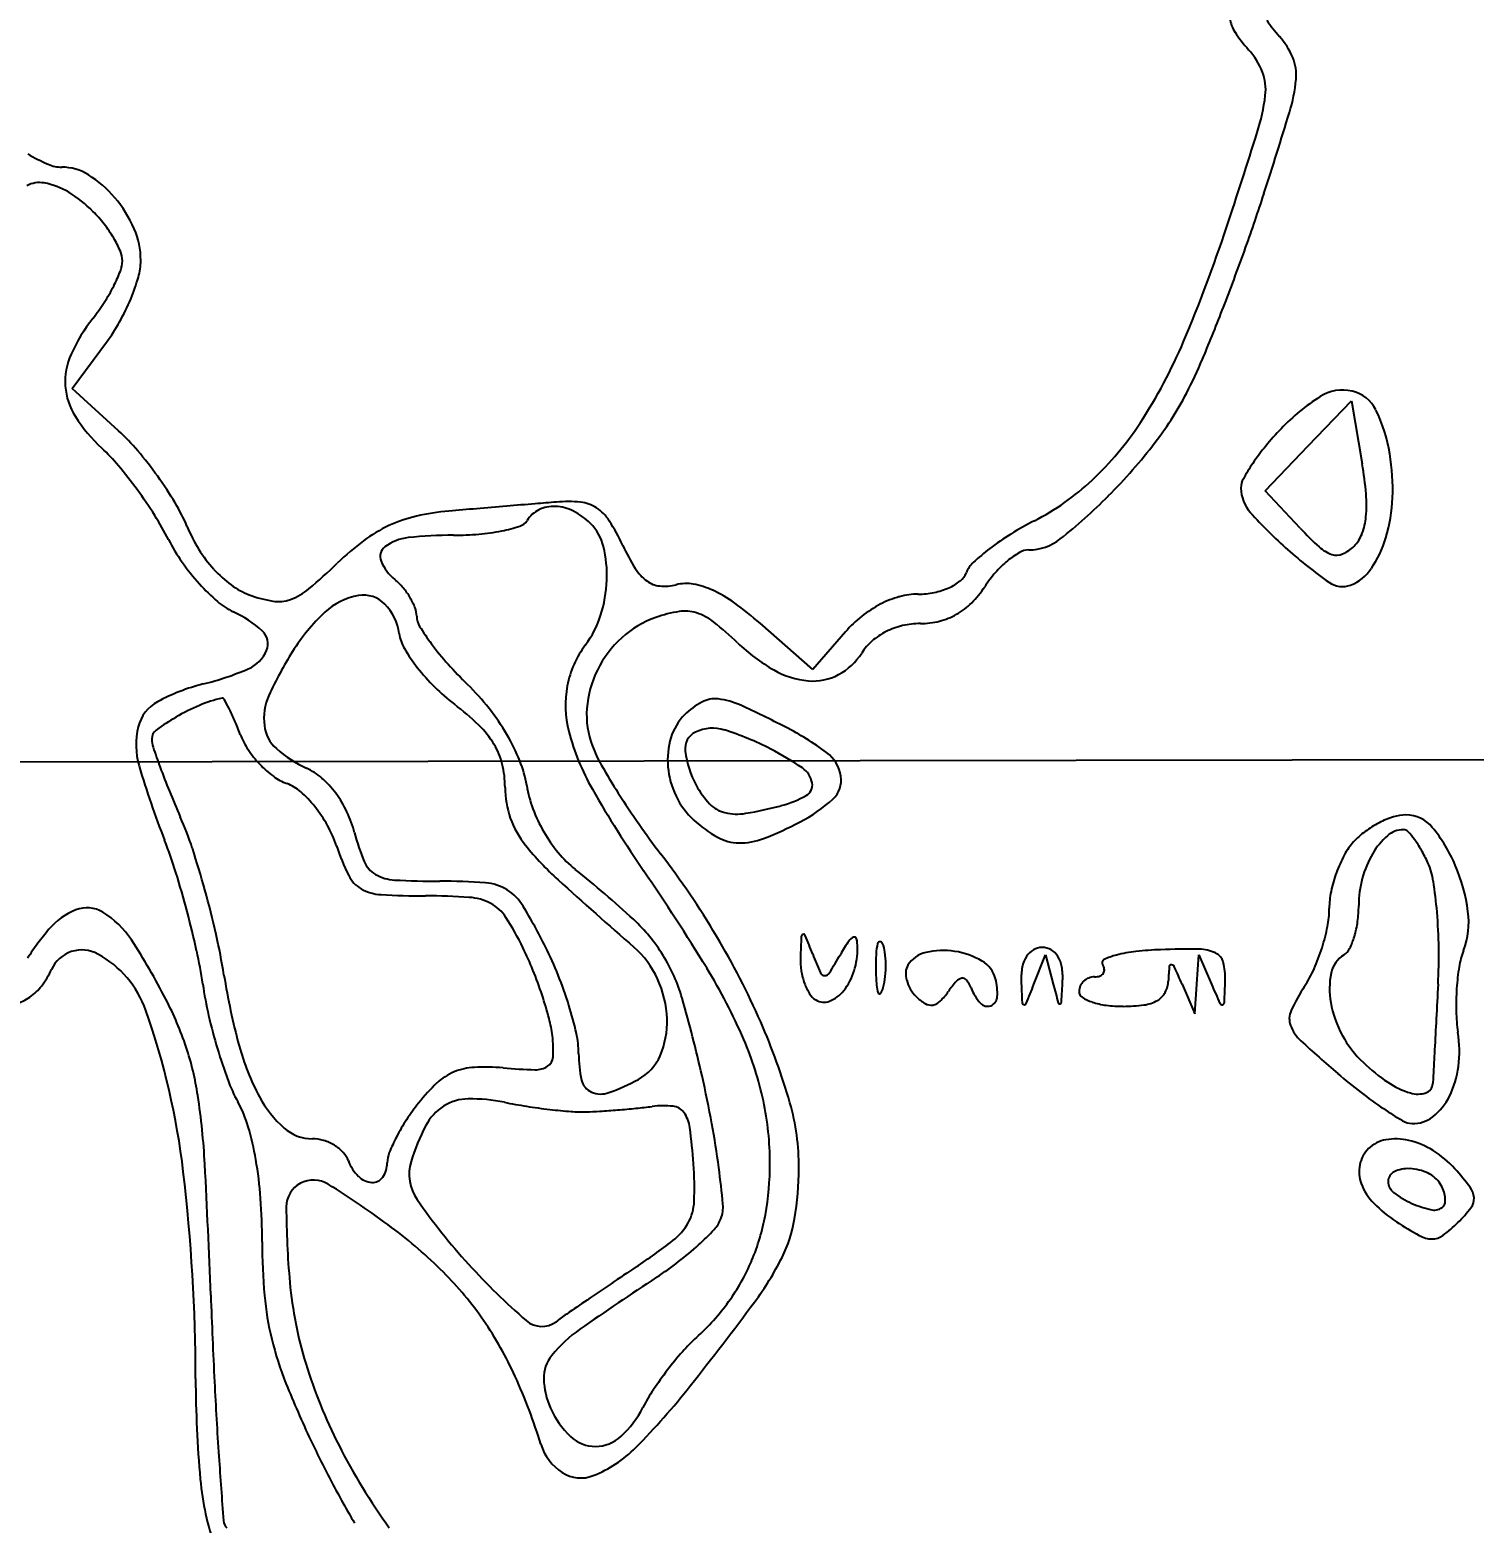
# Model space of a CAD drawing. Header units: millimetres. Extents: x 56222 to 3066687, y -650199 to -121287.
# Drawn here: x 135250.62 to 135257.06, y -182848.84 to -182842.18 of the extents above; entities that cross this region are included whole.
import ezdxf
from ezdxf import colors
from ezdxf.entities.mleader import LeaderData, LeaderLine
from ezdxf.math import Vec2, Vec3

# ---------------------------------------------------------------- set-up
doc = ezdxf.new("R2010")
doc.units = ezdxf.units.MM
doc.header["$MEASUREMENT"] = 0
doc.layers.add('Text', color=7, linetype='Continuous', lineweight=15)
doc.styles.add('style4', font='ARIALN.TTF')

msp = doc.modelspace()

# ---------------------------------------------------------------- linework, layer by layer
for p, q in [((135250.8098, -182843.7806), (135250.9625, -182843.5741)), ((135251.0159, -182843.9689), (135250.8098, -182843.7806)), ((135256.3192, -182844.0358), (135256.5115, -182843.835)), ((135256.5115, -182843.835), (135256.5599, -182844.1167)), ((135256.127, -182844.2365), (135256.3192, -182844.0358)), ((135256.2827, -182844.4024), (135256.127, -182844.2365)), ((135254.1106, -182845.0329), (135253.876, -182844.8269)), ((135254.2567, -182844.8648), (135254.1106, -182845.0329)), ((135255.0967, -182846.4353), (135255.1488, -182846.3041)), ((135255.1488, -182846.3041), (135255.1829, -182846.4353)), ((135255.8226, -182846.4353), (135255.8318, -182846.3041)), ((135255.8318, -182846.3041), (135255.8882, -182846.4353)), ((135255.757, -182846.4353), (135255.8134, -182846.5666)), ((135255.8134, -182846.5666), (135255.8226, -182846.4353))]:
    msp.add_line(p, q)
for centre, radius, start, end in [((135256.1196, -182842.1093), 0.1516, 188.10405, 213.55286), ((135256.6455, -182841.8003), 0.6131, 213.58338, 222.14465), ((135256.5384, -182841.8315), 0.6541, 213.5528, 222.14474), ((135255.9465, -182842.4329), 0.3296, 22.71068, 42.14476), ((135255.8126, -182842.4883), 0.3247, 21.35363, 42.14474), ((135256.0667, -182842.3826), 0.1993, 354.38871, 22.71072), ((135255.9159, -182842.4479), 0.2138, 352.92644, 21.35361), ((135255.5006, -182842.327), 0.7681, 343.08063, 354.38873), ((135255.2102, -182842.3604), 0.9249, 342.47858, 352.92644), ((135236.0099, -182836.3981), 21.1406, 342.05503, 343.08062), ((135227.018, -182833.4598), 30.4888, 341.64203, 342.47854), ((135251.0945, -182841.8998), 0.9647, 239.97491, 246.01042), ((135250.7628, -182842.645), 0.149, 246.01044, 269.99996), ((135250.7628, -182843.0198), 0.2257, 57.8476, 90), ((135250.6635, -182842.982), 0.1194, 79.85867, 118.24188), ((135250.6287, -182843.1767), 0.3173, 58.55099, 79.85864), ((135250.6133, -182843.2576), 0.5066, 40.27333, 57.84763), ((135250.4912, -182843.4016), 0.5809, 45.00003, 58.55094), ((135250.5755, -182843.2896), 0.5562, 23.47144, 40.2734), ((135247.9334, -182840.2596), 8.6075, 340.3617, 342.0551), ((135250.4665, -182843.4263), 0.6158, 37.94013, 44.99994), ((135250.4804, -182843.4154), 0.5981, 30.72421, 37.94018), ((135250.7592, -182843.2099), 0.356, 0.00003, 23.47146), ((135249.452, -182840.9043), 6.8519, 337.09993, 341.64198), ((135250.5697, -182843.3624), 0.4943, 23.12196, 30.72416), ((135250.9227, -182843.2116), 0.1104, 0.00006, 23.12195), ((135250.9079, -182843.2116), 0.1253, 338.72847, 360), ((135250.8448, -182843.2099), 0.2703, 343.89024, 359.99998), ((135246.07, -182839.5947), 10.5859, 338.91163, 340.36166), ((135250.3537, -182842.9959), 0.7199, 332.89632, 338.72846), ((135250.2314, -182842.9333), 0.8574, 327.21126, 332.89636), ((135250.2494, -182843.0379), 0.89, 337.25973, 343.89021), ((135250.1802, -182842.9003), 0.9183, 321.81139, 327.21132), ((135250.1373, -182842.9909), 1.0116, 330.86101, 337.25974), ((135247.049, -182839.9722), 9.5366, 337.44848, 338.91157), ((135251.5212, -182843.9552), 0.788, 141.81142, 155.42239), ((135250.2848, -182843.0731), 0.8427, 323.52328, 330.86105), ((135253.6665, -182842.6846), 2.2767, 326.77186, 337.09988), ((135251.0713, -182843.7494), 0.2933, 155.42245, 183.88189), ((135253.6863, -182842.7284), 2.3498, 333.30476, 337.4484), ((135251.0647, -182843.7499), 0.2866, 183.8819, 212.75107), ((135254.4653, -182843.1201), 1.4779, 322.48227, 333.30473), ((135256.4729, -182843.9739), 0.1867, 77.00538, 122.5346), ((135256.4794, -182843.9456), 0.1577, 26.1176, 77.00533), ((135256.881, -182844.6137), 0.9455, 122.53457, 136.22707), ((135255.9964, -182844.1824), 0.6956, 9.18317, 26.11756), ((135251.446, -182843.5046), 0.74, 212.75115, 226.97316), ((135254.3805, -182843.1523), 1.4232, 313.26088, 326.77182), ((135250.3542, -182844.6935), 0.9813, 40.33873, 47.59271), ((135257.1709, -182844.8914), 1.347, 136.22699, 140.61599), ((135250.3461, -182844.683), 0.8719, 39.84929, 46.97321), ((135249.761, -182845.1972), 1.7595, 35.65372, 40.33872), ((135253.6692, -182842.5089), 2.4815, 315.14132, 322.48229), ((135256.9347, -182844.6975), 1.0414, 140.61604, 145.93878), ((135255.7033, -182844.2298), 0.9925, 357.82864, 9.18315), ((135249.4033, -182845.4699), 2.1, 36.1552, 39.84932), ((135256.8045, -182844.6094), 0.8842, 145.93876, 151.14147), ((135254.9182, -182844.3984), 1.6656, 5.08511, 9.73414), ((135249.7901, -182845.1763), 1.7237, 30.94355, 35.65375), ((135254.5922, -182843.3773), 1.1142, 297.02893, 313.2609), ((135256.1051, -182844.224), 0.0857, 151.14146, 180.00002), ((135249.3299, -182845.5235), 2.1909, 32.4966, 36.1552), ((135253.6792, -182842.5188), 2.4675, 308.46823, 315.1413), ((135256.1826, -182844.224), 0.1631, 179.99996, 221.9317), ((135256.0398, -182844.2986), 0.5396, 354.31405, 5.08505), ((135255.979, -182844.2403), 0.7166, 343.33421, 357.82856), ((135250.065, -182845.0553), 1.3194, 27.14752, 32.4966), ((135250.5717, -182844.7078), 0.8124, 22.67644, 30.94361), ((135252.5761, -182845.3531), 1.0304, 94.85006, 103.03895), ((135267.7931, -183024.6895), 181.0111, 94.81105, 94.850011), ((135274.7791, -183107.6949), 264.31, 94.781665, 94.811), ((135273.1426, -183088.1281), 244.6749, 94.751917, 94.781711), ((135252.9459, -182844.4357), 0.1276, 115.89442, 148.28249), ((135259.495, -182923.9508), 79.9314, 94.683436, 94.751961), ((135252.9561, -182844.4567), 0.1509, 87.33702, 115.8944), ((135252.9538, -182844.5065), 0.2008, 63.17449, 87.33695), ((135253.0171, -182844.8783), 0.5939, 84.346, 94.68339), ((135252.9119, -182844.5894), 0.2936, 45.00001, 63.17454), ((135253.0599, -182844.4455), 0.159, 56.7999, 84.34607), ((135253.0426, -182844.472), 0.1907, 32.34709, 56.79985), ((135257.5863, -182842.9631), 2.0501, 221.93169, 228.51087), ((135251.982, -182844.1185), 0.7161, 202.67643, 211.93978), ((135252.4943, -182844.9761), 0.6451, 115.02592, 126.7334), ((135252.4835, -182844.9529), 0.6195, 103.03891, 115.02593), ((135252.5786, -182843.6866), 0.7428, 281.30992, 287.72354), ((135252.7865, -182844.3372), 0.0598, 287.72349, 328.28249), ((135252.9635, -182844.5378), 0.2207, 13.82357, 44.99995), ((135252.359, -182844.905), 0.9999, 25.18037, 32.34711), ((135255.7524, -182845.6514), 1.4387, 117.02893, 121.81816), ((135257.3922, -182843.3601), 1.5223, 223.21187, 227.7294), ((135256.2774, -182844.3222), 0.3008, 339.40469, 354.31399), ((135251.997, -182844.0646), 0.8519, 207.14757, 215.05468), ((135252.8243, -182845.4182), 1.1968, 126.73341, 134.10506), ((135252.3297, -182844.6534), 0.2095, 96.12353, 127.02947), ((135252.5093, -182846.3282), 1.8939, 90.00002, 96.12348), ((135252.5093, -182843.0998), 1.3345, 269.99999, 274.86001), ((135252.5449, -182843.518), 0.9147, 274.85993, 281.30996), ((135254.2039, -182844.0376), 1.0388, 205.18038, 211.6366), ((135255.6186, -182845.4357), 1.1848, 121.81812, 127.35778), ((135255.0734, -182844.2735), 0.2263, 270.00006, 308.46816), ((135256.4133, -182844.3733), 0.1557, 314.99998, 339.4047), ((135256.1863, -182844.3023), 0.5002, 325.91778, 343.33418), ((135251.9006, -182844.1692), 0.6202, 211.93968, 222.25764), ((135252.2357, -182844.5288), 0.0535, 127.02945, 203.21797), ((135252.6599, -182844.6125), 0.5333, 357.69442, 13.82355), ((135255.5018, -182845.2827), 0.9923, 127.35771, 132.90996), ((135255.2236, -182844.8402), 0.3809, 120.2181, 129.91615), ((135255.0734, -182844.5822), 0.0823, 89.99997, 120.21812), ((135257.6697, -182842.8688), 2.176, 228.51091, 234.6685), ((135256.4758, -182844.3682), 0.1598, 227.7294, 251.39835), ((135256.4462, -182844.4562), 0.067, 251.39844, 293.38159), ((135256.408, -182844.368), 0.1631, 293.38158, 315.00002), ((135252.1484, -182843.9584), 1.0368, 215.05467, 221.87887), ((135251.8352, -182844.2287), 0.5318, 222.25761, 233.38784), ((135250.2997, -182842.8135), 2.4305, 310.08168, 314.10503), ((135252.3868, -182844.464), 0.2179, 203.21802, 230.30982), ((135253.4887, -182844.4782), 0.1988, 211.63657, 233.61544), ((135254.7157, -182844.5706), 0.0855, 308.17337, 339.00638), ((135254.9087, -182844.6447), 0.1213, 132.90995, 159.00642), ((135255.3526, -182844.9753), 0.5683, 138.81353, 146.7662), ((135255.2932, -182844.9233), 0.4893, 129.91613, 138.81359), ((135256.4375, -182844.4723), 0.1969, 290.99357, 325.91773), ((135252.0575, -182844.0399), 0.9147, 221.8789, 228.96207), ((135251.7168, -182844.388), 0.3333, 233.38782, 249.18327), ((135251.6923, -182844.4684), 0.2676, 289.70494, 310.0816), ((135252.0595, -182844.8583), 0.2945, 40.04447, 50.30982), ((135252.0263, -182844.8863), 0.338, 30.78536, 40.04436), ((135252.5877, -182844.6096), 0.6055, 342.48392, 357.69444), ((135253.4393, -182844.5452), 0.1155, 233.61548, 264.64901), ((135253.4493, -182844.4392), 0.222, 264.64897, 283.68798), ((135253.5458, -182844.8356), 0.186, 79.95003, 103.6879), ((135253.5163, -182845.0018), 0.3548, 65.31157, 79.94996), ((135253.4193, -182845.213), 0.5872, 54.19872, 65.31157), ((135254.5892, -182844.3806), 0.3152, 281.42458, 293.97812), ((135254.619, -182844.4477), 0.2418, 293.9781, 308.1734), ((135254.5044, -182844.4196), 0.4458, 314.90646, 326.76618), ((135256.4711, -182844.5598), 0.1032, 234.66853, 290.99358), ((135251.6494, -182844.5087), 0.2931, 228.96205, 245.50458), ((135251.7885, -182844.1994), 0.5351, 249.18323, 260.87448), ((135251.7289, -182844.5705), 0.1592, 260.87448, 289.70485), ((135252.1342, -182844.9887), 0.2895, 99.53737, 133.20956), ((135252.1081, -182844.8337), 0.1323, 44.16961, 99.5374), ((135252.0342, -182844.9055), 0.2354, 8.10386, 44.16971), ((135252.0661, -182844.8625), 0.2916, 20.99438, 30.78531), ((135252.8778, -182845.9637), 1.5128, 48.71651, 54.19867), ((135254.6448, -182845.1921), 0.507, 117.41104, 128.52595), ((135254.6188, -182845.1419), 0.4505, 105.62228, 117.41114), ((135254.5808, -182845.0061), 0.3094, 89.99997, 105.62229), ((135254.5808, -182844.3393), 0.3574, 269.99999, 281.42469), ((135254.5923, -182844.5077), 0.3213, 299.74799, 314.90648), ((135251.321, -182845.2295), 0.4989, 47.67307, 65.50458), ((135252.5484, -182845.4297), 0.8945, 133.20963, 147.73686), ((135252.2404, -182844.7957), 0.1049, 0.00004, 20.99434), ((135252.43, -182844.7957), 0.0847, 180, 211.94723), ((135252.7531, -182844.6618), 0.4321, 322.89751, 342.48403), ((135253.5598, -182845.2227), 0.4475, 109.3758, 132.18777), ((135253.6016, -182845.3415), 0.5736, 98.73268, 109.37585), ((135253.5408, -182844.9454), 0.1728, 72.72486, 98.73264), ((135253.5212, -182845.0082), 0.2385, 51.67534, 72.72487), ((135254.6711, -182845.2251), 0.5492, 128.52589, 138.99342), ((135254.602, -182844.5247), 0.3017, 284.04728, 299.74784), ((135251.6049, -182844.9178), 0.0773, 337.40527, 47.67308), ((135252.4491, -182844.8464), 0.1837, 188.10397, 210.27788), ((135253.3322, -182844.2331), 1.1479, 211.94714, 216.69742), ((135252.7483, -182845.986), 1.4849, 46.22707, 51.67533), ((135254.5753, -182845.1384), 0.3072, 116.64891, 130.75494), ((135254.5876, -182845.1631), 0.3348, 103.15252, 116.64885), ((135254.5903, -182845.1745), 0.3466, 90.00003, 103.1526), ((135254.5903, -182844.4779), 0.35, 270.00006, 284.04718), ((135252.9474, -182844.5555), 0.7607, 210.27786, 217.9936), ((135253.466, -182844.1333), 1.3148, 216.69749, 221.74192), ((135253.4477, -182845.1872), 0.4388, 142.89755, 169.26454), ((135253.5835, -182845.2488), 0.4828, 132.1877, 153.74004), ((135254.3592, -182844.3047), 0.8435, 226.22697, 239.92815), ((135254.5279, -182845.0835), 0.2347, 130.75495, 148.0148), ((135251.5347, -182844.8886), 0.1533, 293.02413, 337.40533), ((135253.138, -182845.8019), 1.5918, 147.73688, 155.74769), ((135253.8344, -182843.8046), 1.8085, 221.74192, 225.71395), ((135254.0973, -182844.8146), 0.2729, 298.02185, 328.01475), ((135251.0604, -182843.7726), 1.366, 284.13337, 293.02419), ((135253.0676, -182844.4616), 0.9132, 217.99355, 225.31483), ((135253.5671, -182845.2407), 0.4646, 153.74006, 175.75617), ((135254.1217, -182844.7148), 0.3696, 239.92815, 265.31198), ((135254.1114, -182844.8409), 0.2431, 265.31207, 298.02176), ((135251.6085, -182845.9491), 0.8785, 104.13348, 118.46575), ((135253.0641, -182844.4652), 0.9082, 225.3148, 232.66584), ((135251.7945, -182845.896), 1.1129, 38.30027, 45.71405), ((135253.4745, -182845.1923), 0.4661, 169.26459, 194.46617), ((135251.2726, -182845.3295), 0.1737, 118.46573, 166.06001), ((135251.7364, -182846.0443), 0.9243, 112.8951, 120.18479), ((135251.6156, -182845.7585), 0.6141, 102.99116, 112.8951), ((135251.4795, -182845.1684), 0.00854, 28.81393, 102.99087), ((135250.4058, -182845.7591), 1.234, 26.63444, 28.81413), ((135250.6834, -182845.6198), 0.9234, 23.03686, 26.63428), ((135251.9185, -182845.2525), 0.2542, 155.74763, 186.82571), ((135251.7609, -182846.1738), 1.2406, 46.05734, 52.66583), ((135251.8696, -182845.8367), 1.0173, 30.36975, 38.30022), ((135253.4936, -182845.2353), 0.3909, 175.75623, 200.81674), ((135253.7675, -182845.4628), 0.3226, 117.9008, 134.99998), ((135253.6749, -182845.288), 0.1248, 83.16093, 117.9008), ((135253.65, -182845.4957), 0.334, 65.31806, 83.16095), ((135251.5388, -182850.0897), 5.3899, 62.97104, 65.31802), ((135251.7571, -182846.0799), 0.9655, 120.18476, 126.37235), ((135249.9136, -182845.9472), 1.76, 20.81677, 23.0368), ((135253.7115, -182845.4068), 0.2434, 135.00002, 163.24235), ((135251.4274, -182845.3679), 0.3332, 166.05996, 196.52965), ((135251.2138, -182845.3423), 0.0495, 126.37232, 179.99995), ((135251.2809, -182845.3423), 0.1165, 180.00001, 198.49312), ((135251.8726, -182845.2024), 0.3359, 200.81679, 213.78249), ((135251.8277, -182845.2633), 0.1628, 186.82563, 228.47898), ((135252.3277, -182845.5857), 0.4239, 31.33583, 46.05729), ((135251.9844, -182845.7694), 0.8842, 21.89934, 30.36976), ((135254.0231, -182845.0508), 1.0326, 194.46619, 209.94616), ((135253.808, -182845.4359), 0.3442, 163.24236, 185.02888), ((135253.6236, -182845.3856), 0.082, 115.86608, 187.55319), ((135253.6643, -182845.4696), 0.1753, 72.60159, 115.86611), ((135253.3315, -182846.5314), 1.2881, 62.65562, 72.60164), ((135253.4027, -182846.4362), 1.2884, 53.30157, 62.97103), ((135254.3074, -182844.3301), 3.3079, 198.49304, 200.13488), ((135252.0063, -182845.113), 0.4967, 213.78251, 223.45357), ((135252.0789, -182844.9797), 0.5417, 228.47897, 245.50454), ((135252.4222, -182845.5281), 0.3132, 13.68777, 31.33589), ((135253.6774, -182845.1654), 0.5874, 200.8168, 209.89755), ((135253.9844, -182845.3378), 0.446, 187.55324, 208.15499), ((135253.2899, -182846.612), 1.3787, 55.82042, 62.65561), ((135254.0755, -182845.5335), 0.1625, 8.89273, 53.30152), ((135255.1283, -182844.2696), 4.1937, 196.5296, 201.30394), ((135254.1003, -182844.406), 3.0873, 200.13488, 202.24628), ((135251.9885, -182845.1298), 0.4722, 223.45358, 233.31908), ((135251.7396, -182845.7243), 0.2767, 48.61803, 65.50456), ((135252.2994, -182845.558), 0.4396, 359.99995, 13.68789), ((135252.3219, -182845.6337), 0.5205, 9.30223, 21.89941), ((135256.0824, -182843.7826), 3.3617, 209.89758, 212.39511), ((135253.8426, -182845.4328), 0.3789, 185.02886, 205.70109), ((135254.0065, -182845.5567), 0.1031, 10.3254, 55.82048), ((135251.8497, -182845.3162), 0.2398, 233.3191, 249.69929), ((135251.6973, -182845.7281), 0.1994, 48.93569, 69.6993), ((135251.6341, -182845.8441), 0.4363, 36.61412, 48.61805), ((135254.0556, -182845.5477), 0.0533, 298.82842, 10.32543), ((135254.1235, -182845.526), 0.114, 312.50461, 8.89262), ((135255.3263, -182843.9045), 4.4119, 202.24633, 203.86204), ((135251.4967, -182845.9584), 0.5048, 38.55843, 48.93562), ((135251.5861, -182845.8797), 0.4961, 25.34291, 36.61398), ((135253.1497, -182845.558), 0.4107, 179.99996, 199.44723), ((135253.3824, -182845.46), 0.5542, 189.3022, 200.45575), ((135257.9314, -182842.7992), 5.5431, 209.94619, 214.40553), ((135256.4615, -182843.5421), 3.8106, 212.39504, 214.90266), ((135253.8125, -182845.4473), 0.3455, 205.70109, 227.85525), ((135253.9313, -182845.3662), 0.3858, 208.15492, 223.41655), ((135253.8392, -182845.1546), 0.502, 285.00212, 298.82844), ((135253.7443, -182845.1122), 0.6752, 297.34435, 312.50466), ((135251.4261, -182846.0146), 0.5951, 28.86565, 38.55843), ((135251.5607, -182845.8918), 0.5242, 14.52794, 25.34285), ((135253.4935, -182845.4186), 0.6727, 200.45574, 210.10095), ((135253.7507, -182845.5371), 0.1371, 223.41657, 256.43159), ((135253.7735, -182845.4425), 0.2344, 256.43162, 279.64766), ((135253.5257, -182843.9847), 1.7132, 279.64762, 285.0022), ((135249.9307, -182846.2913), 1.488, 18.09727, 23.86207), ((135251.4519, -182846.0004), 0.5656, 18.79705, 28.86568), ((135253.1496, -182845.558), 0.4106, 199.44724, 218.89861), ((135256.3575, -182843.6146), 3.6839, 214.90263, 217.47464), ((135253.9806, -182845.2616), 0.596, 227.85529, 240.43373), ((135253.2596, -182844.175), 1.7303, 291.39838, 297.34435), ((135256.845, -182846.1241), 0.4589, 117.24792, 126.44423), ((135256.8266, -182846.0883), 0.4187, 107.72495, 117.24798), ((135256.7547, -182845.8632), 0.1824, 89.99995, 107.72484), ((135256.7547, -182845.8334), 0.1526, 39.59183, 90.00002), ((135256.3434, -182846.1736), 0.6863, 23.05252, 39.59186), ((135249.1919, -182846.5846), 2.1781, 17.29083, 21.30388), ((135253.0153, -182845.5148), 0.9785, 194.52791, 202.47463), ((135253.4899, -182845.4207), 0.6686, 210.1009, 219.77493), ((135253.7845, -182845.6072), 0.1986, 240.43371, 268.97416), ((135253.7861, -182845.5184), 0.2874, 268.97403, 291.39835), ((135256.7444, -182846.0024), 0.3004, 137.85528, 151.63593), ((135256.7768, -182846.0317), 0.3441, 126.44415, 137.85536), ((135256.8903, -182846.0201), 0.329, 131.41429, 149.40729), ((135256.7437, -182845.8539), 0.1074, 89.99997, 131.41429), ((135256.7437, -182845.7743), 0.0279, 43.47407, 89.99995), ((135256.4989, -182846.0064), 0.3652, 36.37905, 43.47412), ((135256.4176, -182846.0664), 0.4663, 29.39241, 36.37895), ((135247.3968, -182847.1193), 4.1538, 15.41725, 18.0972), ((135253.0449, -182845.4582), 1.1172, 198.79701, 206.16546), ((135253.8902, -182844.9605), 1.3622, 218.89861, 227.82582), ((135253.3884, -182845.5052), 0.5365, 219.77487, 231.18448), ((135250.4137, -182848.1713), 3.8057, 30.83547, 37.47465), ((135256.9993, -182846.14), 0.59, 151.63596, 159.95189), ((135256.9927, -182846.0806), 0.4479, 149.40725, 164.85642), ((135256.1967, -182846.1908), 0.7198, 24.34594, 29.39243), ((135247.1645, -182847.2157), 4.3015, 14.879, 17.29084), ((135252.2193, -182845.8441), 0.1171, 202.47461, 240.39533), ((135249.8024, -182849.9628), 5.1844, 47.38742, 51.18441), ((135244.9436, -182851.6939), 10.1985, 31.51478, 34.40555), ((135257.0162, -182846.1461), 0.608, 159.95189, 168.17877), ((135256.563, -182846.025), 0.3177, 8.83155, 24.34597), ((135256.2443, -182846.2157), 0.794, 7.53307, 23.0525), ((135252.1655, -182845.8902), 0.1374, 206.16543, 240.64725), ((135252.1984, -182845.8319), 0.2044, 240.64724, 266.6462), ((135252.2565, -182845.7787), 0.1924, 240.39523, 266.97593), ((135252.4479, -182842.1558), 3.8203, 266.97588, 270.00001), ((135252.4479, -182848.7849), 2.8088, 85.82707, 90.00003), ((135252.6369, -182846.1945), 0.2115, 58.16462, 85.82712), ((135267.8103, -182829.5947), 22.0957, 227.82586, 228.99583), ((135257.0043, -182846.0837), 0.46, 164.85639, 180.00005), ((135254.9171, -182846.2808), 1.9834, 4.82437, 8.83146), ((135247.1314, -182847.1925), 4.4291, 12.76985, 15.41726), ((135252.3848, -182842.6508), 3.3909, 266.64613, 269.99999), ((135252.3848, -182848.9167), 2.8751, 86.11066, 89.99998), ((135252.5636, -182846.2862), 0.2385, 62.02615, 86.11065), ((135252.5904, -182846.2359), 0.1815, 32.8676, 62.02612), ((135252.6352, -182846.1972), 0.2148, 30.80464, 58.16466), ((135256.7879, -182846.0984), 0.3748, 168.17888, 179.99997), ((135250.9287, -182846.373), 0.288, 110.82243, 140.6103), ((135250.8752, -182846.2321), 0.1374, 59.09691, 110.82241), ((135250.7426, -182846.4536), 0.3954, 33.06993, 59.09694), ((135247.1822, -182847.211), 4.2831, 12.46508, 14.87898), ((135251.6442, -182846.8472), 1.3079, 26.07501, 32.86761), ((135250.2981, -182847.5907), 2.9357, 26.76052, 30.80449), ((135256.0036, -182846.0984), 0.4095, 348.70831, 359.99995), ((135256.0086, -182846.0837), 0.5357, 352.29565, 359.99995), ((135254.6105, -182846.3066), 2.2911, 0.82109, 4.82428), ((135256.6767, -182846.1585), 0.3578, 339.37568, 7.53313), ((135252.0278, -182847.2754), 1.7101, 140.61039, 143.283), ((135252.8049, -182846.699), 0.7496, 31.56207, 47.3874), ((135255.545, -182846.0068), 0.8772, 342.32028, 348.70825), ((135256.0999, -182846.0961), 0.4436, 343.42138, 352.29572), ((135252.1068, -182847.3343), 1.8087, 143.28297, 145.84559), ((135248.5569, -182847.8768), 3.0036, 27.23115, 33.06993), ((135248.6072, -182846.858), 2.9159, 9.14865, 12.7699), ((135251.4814, -182846.9269), 1.4892, 21.85324, 26.07501), ((135251.5219, -182846.9735), 1.5651, 21.72016, 26.76046), ((135253.039, -182846.5847), 0.4177, 24.46354, 48.99582), ((135250.7041, -182847.9979), 3.4675, 23.71637, 30.83549), ((135261.3628, -182846.5511), 7.3108, 177.42653, 178.16266), ((135254.07, -182846.2233), 0.0106, 105.73586, 177.42671), ((135254.0694, -182846.2213), 0.00854, 22.20193, 105.73575), ((135248.4183, -182848.5277), 6.1122, 21.36265, 22.20215), ((135255.2858, -182846.9106), 1.2146, 146.64016, 149.88426), ((135254.3093, -182846.2677), 0.0455, 111.62342, 146.64005), ((135254.2963, -182846.2348), 0.01, 12.73304, 111.62333), ((135253.9715, -182846.2747), 0.3391, 342.65825, 0.57654), ((135254.1264, -182846.2732), 0.1842, 0.57664, 12.73302), ((135254.6076, -182846.3086), 0.2146, 165.39432, 177.40877), ((135254.4108, -182846.2573), 0.0113, 91.58601, 165.39442), ((135254.4109, -182846.2583), 0.0123, 22.02794, 91.58599), ((135254.2718, -182846.3145), 0.1623, 7.65868, 22.02793), ((135255.1337, -182846.3501), 0.0787, 90.00002, 120.23619), ((135255.1337, -182846.3514), 0.0801, 60.1749, 89.99996), ((135255.5154, -182845.9974), 0.9082, 335.99958, 342.32022), ((135256.4429, -182846.2462), 0.0681, 301.71747, 333.71885), ((135256.1983, -182846.1254), 0.3409, 333.71877, 343.4214), ((135254.522, -182846.3079), 2.3796, 356.93008, 0.82101), ((135250.8527, -182846.4316), 0.1492, 61.22391, 155.50451), ((135250.7022, -182846.7056), 0.4618, 19.42684, 61.22383), ((135249.3288, -182846.7364), 2.0848, 8.32849, 12.46503), ((135252.7782, -182846.7154), 0.781, 16.17611, 31.56208), ((135254.3656, -182846.3266), 0.31, 178.1626, 188.9814), ((135256.1157, -182845.5169), 2.1531, 201.36254, 203.76406), ((135251.7108, -182844.837), 2.9183, 327.95705, 329.8842), ((135255.6231, -182846.3545), 1.2312, 177.40877, 180.70763), ((135254.0072, -182846.3501), 0.4292, 0.70761, 7.65867), ((135254.6432, -182846.4179), 0.1276, 102.94428, 148.28251), ((135254.6916, -182846.6286), 0.3437, 81.28266, 102.94426), ((135254.6914, -182846.6297), 0.3449, 59.6613, 81.28269), ((135254.8005, -182846.4434), 0.129, 14.65501, 59.66132), ((135255.1775, -182846.3841), 0.1352, 147.56692, 169.09972), ((135255.1394, -182846.3599), 0.0901, 120.23629, 147.56694), ((135255.1314, -182846.3555), 0.0848, 31.59619, 60.17501), ((135255.0931, -182846.379), 0.1297, 9.39223, 31.59612), ((135255.4158, -182846.3394), 0.0154, 115.62375, 211.71751), ((135255.539, -182846.5964), 0.3005, 104.34827, 115.62369), ((135255.6209, -182846.9165), 0.6309, 96.33049, 104.34817), ((135255.7185, -182847.7965), 1.5162, 92.16617, 96.33043), ((135255.795, -182849.8179), 3.5391, 89.38496, 92.16619), ((135255.8311, -182846.4532), 0.1742, 64.54552, 89.38499), ((135255.8787, -182846.3532), 0.0635, 14.54724, 64.54557), ((135255.662, -182846.4095), 0.2874, 358.21717, 14.54719), ((135256.5451, -182846.4115), 0.1262, 121.71748, 168.1244), ((135257.3711, -182846.4199), 0.3841, 159.37572, 170.66348), ((135250.3677, -182846.2106), 0.3839, 322.96533, 335.50448), ((135254.542, -182845.9023), 3.0954, 189.14861, 195.11542), ((135251.0318, -182847.1072), 1.9736, 18.43494, 21.85318), ((135251.2738, -182847.0724), 1.8322, 17.24146, 21.72005), ((135251.4932, -182847.678), 2.5157, 23.33466, 31.51485), ((135254.3621, -182846.3271), 0.3064, 188.9814, 199.89395), ((135254.1639, -182846.3763), 0.0204, 203.76405, 270.00006), ((135254.1639, -182846.3723), 0.0244, 270.00012, 327.95725), ((135254.0365, -182846.295), 0.2711, 321.46577, 342.65823), ((135255.7595, -182846.3528), 1.3676, 180.70768, 183.64633), ((135254.0925, -182846.3639), 0.3433, 345.39426, 353.94707), ((135253.9667, -182846.3506), 0.4697, 353.94701, 0.70756), ((135254.6475, -182846.3864), 0.1223, 177.29787, 194.81612), ((135254.5876, -182846.3836), 0.0623, 148.28255, 177.2981), ((135254.7819, -182846.4508), 0.0424, 98.90803, 138.70418), ((135254.7788, -182846.4309), 0.0223, 37.26681, 98.90794), ((135255.314, -182846.4104), 0.2743, 169.09974, 181.78923), ((135254.9404, -182846.4043), 0.2845, 357.04873, 9.39227), ((135255.3661, -182846.4726), 0.0698, 111.32847, 133.35821), ((135255.3672, -182846.4755), 0.0729, 90.00001, 111.32834), ((135255.3672, -182846.3315), 0.071, 270.00011, 289.72541), ((135255.3811, -182846.3701), 0.03, 289.72518, 327.23374), ((135255.3566, -182846.3759), 0.0542, 7.94552, 31.7174), ((135255.3841, -182846.3721), 0.0264, 327.23389, 7.94566), ((135257.1241, -182846.4763), 1.4293, 175.13954, 177.7001), ((135255.7079, -182846.3559), 0.00789, 74.94931, 175.13962), ((135255.7045, -182846.3685), 0.0209, 24.55447, 74.94935), ((135252.4107, -182847.8733), 3.6421, 23.25387, 24.55447), ((135255.8449, -182846.1441), 0.5476, 326.7662, 335.99957), ((135256.7569, -182846.456), 0.3427, 168.12444, 190.17234), ((135258.0001, -182846.5233), 1.0216, 170.66348, 176.10258), ((135250.4869, -182846.3005), 0.2345, 304.8292, 322.96524), ((135253.1293, -182846.1801), 1.7563, 188.32837, 192.96869), ((135252.9913, -182846.6064), 0.4701, 2.01097, 24.46344), ((135254.3077, -182846.3468), 0.2486, 199.89388, 211.81508), ((135254.1279, -182846.3678), 0.1542, 292.07252, 321.46574), ((135254.5063, -182846.4327), 0.1118, 183.64635, 202.02789), ((135254.4082, -182846.4724), 0.006, 202.02817, 325.466), ((135254.3469, -182846.4302), 0.0804, 325.4658, 345.39423), ((135254.6772, -182846.3786), 0.1529, 194.81611, 210.43912), ((135254.6901, -182846.3709), 0.168, 210.43918, 224.99996), ((135254.4605, -182846.2911), 0.3097, 314.66593, 325.25764), ((135255.124, -182846.7513), 0.4977, 138.7042, 145.25774), ((135254.6775, -182846.508), 0.1496, 22.0854, 37.26671), ((135255.0384, -182846.3616), 0.2398, 202.08542, 221.1843), ((135254.6786, -182846.4752), 0.255, 356.31195, 14.655), ((135262.9236, -182846.1727), 7.8875, 181.78917, 182.49689), ((135249.0181, -182844.0194), 6.5411, 337.51217, 338.32416), ((135262.4605, -182844.5475), 7.5185, 194.54182, 195.1982), ((135244.4527, -182845.8636), 10.7861, 356.54537, 357.04866), ((135255.3593, -182846.4681), 0.0616, 156.01159, 179.99997), ((135255.3277, -182846.4681), 0.03, 179.99998, 237.21164), ((135255.3638, -182846.4701), 0.0665, 133.35831, 156.01165), ((135255.6033, -182846.4303), 0.0888, 299.68224, 332.29155), ((135255.5723, -182846.414), 0.1239, 332.29153, 357.70004), ((135261.5567, -182843.9995), 6.1697, 203.25391, 204.12686), ((135248.7501, -182846.1943), 7.2026, 357.43794, 358.21716), ((135256.9972, -182846.8991), 0.83, 146.76613, 155.35304), ((135824.4852, -182876.8753), 568.4027, 176.930144, 176.945729), ((135258.0792, -182846.5287), 1.1008, 176.1025, 181.43486), ((135250.4987, -182846.3174), 0.2139, 285.7052, 304.82911), ((135249.8804, -182847.1957), 1.5152, 18.48179, 27.23119), ((135251.2021, -182847.0504), 1.7941, 14.95738, 18.43497), ((135251.4795, -182847.0085), 1.6168, 12.65981, 17.24148), ((135247.8645, -182848.1407), 5.8972, 12.71008, 16.17621), ((135254.169, -182846.4329), 0.0853, 211.81502, 238.28242), ((135254.1601, -182846.4472), 0.0685, 238.28248, 292.07251), ((135254.7211, -182846.34), 0.2117, 224.99993, 238.81689), ((135254.6377, -182846.4778), 0.0507, 238.81685, 278.7555), ((135254.6363, -182846.469), 0.0596, 278.75548, 314.66595), ((135254.8892, -182846.4921), 0.0416, 221.18424, 290.59784), ((135254.8879, -182846.4887), 0.0452, 290.59783, 356.31191), ((135255.0544, -182846.5158), 0.0109, 182.49697, 253.88352), ((135255.0538, -182846.5179), 0.00868, 253.88336, 337.51219), ((135255.2106, -182846.5171), 0.00583, 195.19835, 291.49604), ((135255.209, -182846.5129), 0.0103, 291.49591, 356.54525), ((135255.4174, -182846.3289), 0.1956, 237.2118, 251.56508), ((135255.4614, -182846.1971), 0.3346, 251.56498, 262.7542), ((135255.4946, -182845.9359), 0.5978, 262.75423, 269.99996), ((135255.4946, -182845.8282), 0.7056, 270.00005, 277.53654), ((135255.5654, -182846.3638), 0.1653, 277.53648, 299.68225), ((135255.9347, -182846.5175), 0.00952, 204.12678, 285.51396), ((135255.9342, -182846.5158), 0.0113, 285.51373, 357.43771), ((135256.8989, -182846.4306), 0.4869, 190.17233, 208.44251), ((135247.9925, -182847.6613), 3.3352, 6.72044, 19.42683), ((135253.8011, -182846.0254), 2.4457, 192.96867, 196.58901), ((135252.416, -182846.7261), 0.5376, 6.42495, 14.95739), ((135253.0785, -182846.6033), 0.3829, 336.8127, 2.01088), ((135251.2667, -182847.7508), 2.8529, 16.02131, 23.71645), ((135256.3208, -182846.5887), 0.0859, 155.35298, 200.78682), ((135616.496, -182865.7776), 360.1176, 176.945702, 176.967704), ((135257.7368, -182846.5373), 0.7584, 181.43471, 188.48514), ((135252.392, -182846.7288), 0.5618, 356.90053, 6.42494), ((135252.655, -182846.7445), 0.412, 0.00001, 12.6598), ((135256.4083, -182846.5555), 0.1795, 200.7869, 227.31468), ((135256.8965, -182846.4318), 0.4842, 208.44241, 226.78819), ((135256.4241, -182846.7331), 0.5689, 353.09728, 8.48508), ((135250.0958, -182847.1237), 1.2881, 8.59943, 18.48187), ((135253.6108, -182846.0821), 2.247, 196.58905, 200.27148), ((135252.5759, -182846.4333), 1.0588, 195.11534, 208.39537), ((135252.4613, -182847.2604), 1.4614, 12.06343, 23.33472), ((135260.2904, -182842.3464), 5.9055, 227.31476, 229.44175), ((135767.2289, -182873.7624), 511.0619, 176.967699, 176.980763), ((135252.6153, -182847.0756), 0.27, 92.7715, 112.5266), ((135252.6483, -182847.7584), 0.9536, 85.0494, 92.77155), ((135252.9365, -182844.4313), 2.386, 265.04948, 268.46818), ((135252.8754, -182846.718), 0.0985, 268.46814, 302.96341), ((135252.9003, -182846.7564), 0.0527, 302.96343, 356.90042), ((135253.6, -182846.7445), 0.533, 180.00003, 192.83848), ((135253.2318, -182846.669), 0.216, 298.15497, 336.81264), ((135257.1717, -182846.1389), 0.8862, 226.78814, 235.82313), ((135256.5845, -182846.7525), 0.4073, 333.32964, 353.09725), ((135252.1913, -182846.6063), 0.7339, 200.27141, 208.7519), ((135252.9781, -182847.4562), 0.7948, 133.03391, 141.81146), ((135252.6094, -182847.0613), 0.2545, 112.52657, 133.03397), ((135253.1547, -182846.846), 0.0762, 192.83856, 246.67693), ((135252.8599, -182845.9741), 1.0043, 289.91248, 298.15493), ((135248.1495, -182848.0765), 5.6051, 10.48094, 12.71013), ((135258.1845, -182844.807), 2.6668, 229.44174, 232.32609), ((135256.8812, -182846.5668), 0.3689, 235.82315, 253.21266), ((135263.6544, -182847.2017), 6.7874, 176.98084, 177.26846), ((135248.2195, -182847.4075), 3.1858, 3.0633, 8.59951), ((135252.0983, -182846.6915), 0.5159, 208.39535, 228.19162), ((135253.1661, -182846.8194), 0.1052, 246.67693, 289.91249), ((135257.701, -182845.4331), 1.8757, 232.32608, 236.08091), ((135256.8078, -182846.81), 0.1149, 253.21271, 288.0744), ((135256.8293, -182846.876), 0.0455, 288.07444, 357.26852), ((135256.7076, -182846.8143), 0.2696, 308.40619, 333.32969), ((135251.0567, -182847.2289), 0.5603, 16.39844, 28.75181), ((135253.1612, -182847.6003), 1.0278, 141.81147, 146.91408), ((135252.5859, -182847.1691), 0.2256, 122.40939, 152.65232), ((135252.5769, -182847.1549), 0.2087, 90.60108, 122.40939), ((135252.5828, -182847.7223), 0.7762, 78.62573, 90.6011), ((135253.1891, -182844.7087), 2.2978, 258.62571, 261.12599), ((135253.2631, -182844.2344), 2.7779, 261.12605, 263.29475), ((135253.2297, -182844.5191), 2.4912, 263.29476, 265.48637), ((135253.0813, -182846.3992), 0.6053, 265.48631, 271.75726), ((135253.0437, -182845.1746), 1.8304, 271.75721, 273.69834), ((135252.8529, -182842.2225), 4.7887, 273.6983, 274.64505), ((135252.8337, -182841.9862), 5.0258, 274.64498, 275.58371), ((135253.0232, -182843.9248), 3.0779, 275.58369, 276.93906), ((135253.4464, -182847.402), 0.425, 84.39368, 96.939), ((135253.4813, -182847.0466), 0.0678, 35.738, 84.39377), ((135253.4174, -182847.0925), 0.1465, 7.40388, 35.73807), ((135252.5851, -182847.2339), 1.3349, 0.00006, 12.06342), ((135253.0192, -182847.2475), 1.0296, 359.55887, 16.02137), ((135257.6613, -182845.4922), 1.8045, 236.08095, 239.30053), ((135250.3353, -182847.4412), 1.3123, 9.85846, 16.39848), ((135253.0785, -182847.5464), 0.9291, 146.91404, 152.41819), ((135253.233, -182847.5038), 0.9541, 152.65237, 163.01537), ((135250.7112, -182847.4442), 2.8755, 4.15342, 7.40393), ((135249.8883, -182847.7548), 3.8368, 7.51943, 10.48099), ((135256.7853, -182846.9676), 0.0886, 239.30058, 268.09283), ((135256.787, -182846.9146), 0.1417, 268.09284, 308.40618), ((135251.8805, -182846.935), 0.1892, 228.19168, 269.99998), ((135251.8805, -182847.296), 0.1718, 73.17295, 89.99999), ((135251.8707, -182847.3285), 0.2058, 58.47691, 73.17304), ((135252.9468, -182847.4776), 0.7805, 152.41824, 158.0234), ((135256.6885, -182847.2684), 0.142, 99.43292, 135.00008), ((135256.708, -182847.3861), 0.2613, 76.89582, 99.43295), ((135256.6857, -182847.4819), 0.3597, 57.98614, 76.89587), ((135251.8792, -182847.3147), 0.1895, 43.17529, 58.47684), ((135251.9332, -182847.264), 0.1154, 20.9936, 43.17524), ((135252.3369, -182847.2315), 0.1229, 158.02344, 180.00004), ((135256.6898, -182847.2697), 0.1439, 135.00001, 168.38126), ((135256.6349, -182847.5631), 0.4555, 42.14467, 57.9862), ((135243.331, -182848.2106), 8.0289, 0.12919, 6.72051), ((135216.2603, -182849.1178), 35.1907, 2.11225, 3.06335), ((135249.9144, -182847.5143), 1.7395, 4.12345, 9.85847), ((135252.2284, -182847.1507), 0.2008, 200.99363, 224.50112), ((135252.1044, -182847.2315), 0.1097, 324.84818, 0.00002), ((135252.5087, -182847.2826), 0.1968, 163.01545, 214.84153), ((135252.0485, -182847.3471), 1.5347, 357.90332, 4.15343), ((135249.7189, -182847.7771), 4.0076, 5.17226, 7.51947), ((135252.6343, -182847.2339), 1.2857, 349.74863, 0.00002), ((135252.5954, -182847.2443), 1.4535, 350.63995, 359.55892), ((135256.695, -182847.2708), 0.1492, 168.3813, 200.87495), ((135256.7231, -182847.314), 0.0476, 115.4634, 180), ((135256.765, -182847.402), 0.1449, 87.19462, 115.46336), ((135256.7613, -182847.4761), 0.2192, 65.10182, 87.19468), ((135256.0216, -182848.1182), 1.2827, 37.39537, 42.14474), ((135251.8836, -182847.4278), 0.1196, 118.37786, 180.10483), ((135251.8856, -182847.4314), 0.1237, 58.11708, 118.37784), ((135249.8426, -182850.7157), 3.9916, 53.2092, 58.11709), ((135252.1499, -182847.2279), 0.0906, 224.50097, 267.0739), ((135252.1481, -182847.2623), 0.0562, 267.07391, 324.84817), ((135256.7916, -182847.234), 0.2526, 200.875, 224.53873), ((135256.7376, -182847.314), 0.0621, 180.00003, 232.78659), ((135256.8005, -182847.3918), 0.1262, 31.71745, 65.10184), ((135256.7622, -182847.4154), 0.1712, 20.87935, 31.71735), ((135256.9719, -182847.3917), 0.0865, 3.36646, 37.39537), ((135248.9546, -182847.5835), 2.7018, 359.99999, 4.12347), ((135254.7253, -182845.7397), 2.8974, 214.84149, 222.12087), ((135253.3715, -182847.3955), 0.2108, 330.87845, 357.90336), ((135256.9557, -182847.0268), 0.4227, 232.78659, 245.61225), ((135256.8007, -182847.4008), 0.13, 7.55796, 20.87956), ((135256.839, -182847.3957), 0.0914, 351.74979, 7.55802), ((135256.9915, -182847.3906), 0.0669, 322.54572, 3.3665), ((135255.5453, -182847.4211), 3.7813, 180.10482, 185.20537), ((135253.5675, -182847.4288), 0.1433, 339.0064, 5.17232), ((135252.945, -182847.2901), 0.9699, 337.08539, 349.7486), ((135257.0474, -182846.9823), 0.6114, 224.53866, 236.76611), ((135256.9536, -182847.0316), 0.4175, 245.61221, 258.49795), ((135256.8815, -182847.3857), 0.0561, 258.49798, 315.00002), ((135256.9003, -182847.4046), 0.0294, 315.00009, 351.74992), ((135256.5151, -182847.0257), 0.6669, 315.00003, 322.54567), ((135250.9439, -182849.243), 2.1527, 45.07596, 53.20923), ((135253.3271, -182847.3708), 0.2616, 307.63384, 330.87846), ((135252.8041, -182846.7223), 1.1838, 312.35104, 317.10545), ((135253.5623, -182847.4268), 0.1489, 317.10541, 339.00639), ((135253.4326, -182847.3823), 0.605, 333.4722, 350.63998), ((135257.6094, -182846.1245), 1.6369, 236.76619, 240.94168), ((135256.5753, -182847.0858), 0.5819, 306.32312, 314.99997), ((135254.4121, -182847.5835), 2.7557, 180.00001, 184.96952), ((135251.7257, -182845.2939), 2.8842, 303.63524, 307.63385), ((135252.668, -182846.573), 1.3859, 307.55724, 312.35105), ((135256.8723, -182847.4511), 0.1193, 240.94161, 269.25797), ((135256.8718, -182847.4892), 0.0813, 269.2579, 306.32302), ((135252.5291, -182846.3924), 1.6137, 303.28047, 307.55722), ((135252.9908, -182847.3095), 0.9202, 324.05114, 337.08538), ((135252.7981, -182847.0656), 1.3141, 323.26949, 333.47216), ((135251.3856, -182848.8002), 1.5272, 34.55627, 45.07594), ((135254.7361, -182845.7299), 2.912, 222.12081, 229.20948), ((135261.4286, -182859.9508), 14.6045, 123.28041, 124.89818), ((135265.7265, -182866.3387), 22.3924, 123.63529, 123.97884), ((135253.558, -182847.6021), 1.7857, 185.20533, 197.05453), ((135264.0208, -182863.8079), 19.3405, 123.97889, 124.36232), ((135282.4982, -182846.6748), 31.0922, 182.11226, 182.82594), ((135252.9418, -182847.7114), 1.2798, 184.96952, 193.78803), ((135263.2041, -182862.6133), 17.8934, 124.36232, 124.7155), ((135239.6921, -182837.2858), 17.6668, 321.74385, 323.26949), ((135252.8953, -182847.2402), 1.0382, 312.14467, 324.05124), ((135251.3216, -182848.8443), 1.605, 24.32862, 34.55623), ((135252.9029, -182847.8543), 0.106, 229.20944, 306.74468), ((135253.9533, -182849.2613), 1.6498, 124.71547, 126.7446), ((135253.4249, -182848.4769), 0.615, 124.89813, 141.0024), ((135253.1359, -182847.6637), 1.4797, 193.78792, 201.85573), ((135254.7205, -182849.117), 1.5836, 138.76276, 142.61359), ((135254.1071, -182848.5792), 0.7678, 132.14466, 138.76277), ((135254.0116, -182847.463), 2.2602, 197.05449, 206.98474), ((135253.0704, -182848.1899), 0.1588, 141.00235, 181.44786), ((135256.4825, -182848.1809), 5.1227, 180.12928, 185.15789), ((135250.4022, -182849.26), 2.614, 17.23129, 24.32866), ((135253.2488, -182848.1854), 0.3372, 181.44796, 204.49545), ((135254.7329, -182849.1265), 1.5992, 142.61356, 146.45545), ((135268.2998, -182847.3756), 16.8766, 182.82592, 183.95349), ((135256.0204, -182846.5067), 4.5876, 201.85575, 205.32693), ((135250.951, -182846.1635), 3.3288, 315.42231, 321.74387), ((135254.1033, -182848.709), 0.8437, 146.4554, 152.65559), ((135253.3133, -182848.156), 0.4082, 204.49544, 226.3158), ((135252.939, -182848.1069), 0.467, 312.7654, 332.65562), ((135256.1912, -182846.4259), 4.7765, 205.32697, 207.8307), ((135253.1408, -182848.3367), 0.1583, 226.31582, 270.52441), ((135253.1407, -182848.325), 0.17, 270.52442, 312.76543), ((135302.1056, -182845.0393), 50.7631, 183.95344, 184.27819), ((135254.4914, -182847.2187), 2.7986, 206.98473, 215.84672), ((135253.1201, -182848.417), 0.2317, 197.23133, 236.97323), ((135252.9325, -182848.1161), 0.5469, 291.39398, 315.42226), ((135252.6286, -182848.5288), 1.2531, 185.15796, 199.4754), ((135256.074, -182846.4878), 4.644, 207.83073, 210.38785), ((135253.0766, -182848.4839), 0.1519, 236.97326, 291.39395), ((135251.5347, -182848.8224), 0.0508, 184.27818, 224.99995)]:
    msp.add_arc(centre, radius, start, end)

# ---------------------------------------------------------------- leaders
at = {"layer": 'Text', "color": 1, "lineweight": 0, "ltscale": 20}
ml = msp.add_multileader_mtext('Standard', dxfattribs=at)
ml.set_content('frame_\\Pply+veneer\\Pfinish', color=1, style='style4')
ml.set_leader_properties()
ml.build(insert=Vec2(0, 0))
ml.multileader.update_dxf_attribs({"dogleg_length": 2.0246, "arrow_head_size": 2})
ctx = ml.context
ctx.base_point, ctx.char_height, ctx.arrow_head_size, ctx.landing_gap_size, ctx.plane_origin = Vec3(135313.369, -182845.3509), 3, 2, 0.4, Vec3(135249.0093, -182843.3509)
notes = []
notes.append((ctx, [(0, (1, 1, 0), (135311.3444, -182845.3509), (1, 0), 2.0246, [(0, [(135187.0188, -182845.5403)], 0, [])])]))
ctx.mtext.insert = Vec3(135313.769, -182843.8263)
for ctx, leaders in notes:
    for number, flags, end, landing, length, lines in leaders:
        leader = LeaderData()
        leader.index, (leader.has_last_leader_line, leader.has_dogleg_vector, leader.attachment_direction) = number, flags
        leader.last_leader_point, leader.dogleg_vector, leader.dogleg_length = Vec3(end), Vec3(landing), length
        for number, points, colour, breaks in lines:
            line = LeaderLine()
            line.index, line.vertices, line.color, line.breaks = number, Vec3.list(points), colors.encode_raw_color(colour), breaks
            leader.lines.append(line)
        ctx.leaders.append(leader)

doc.saveas('drawing.dxf')
